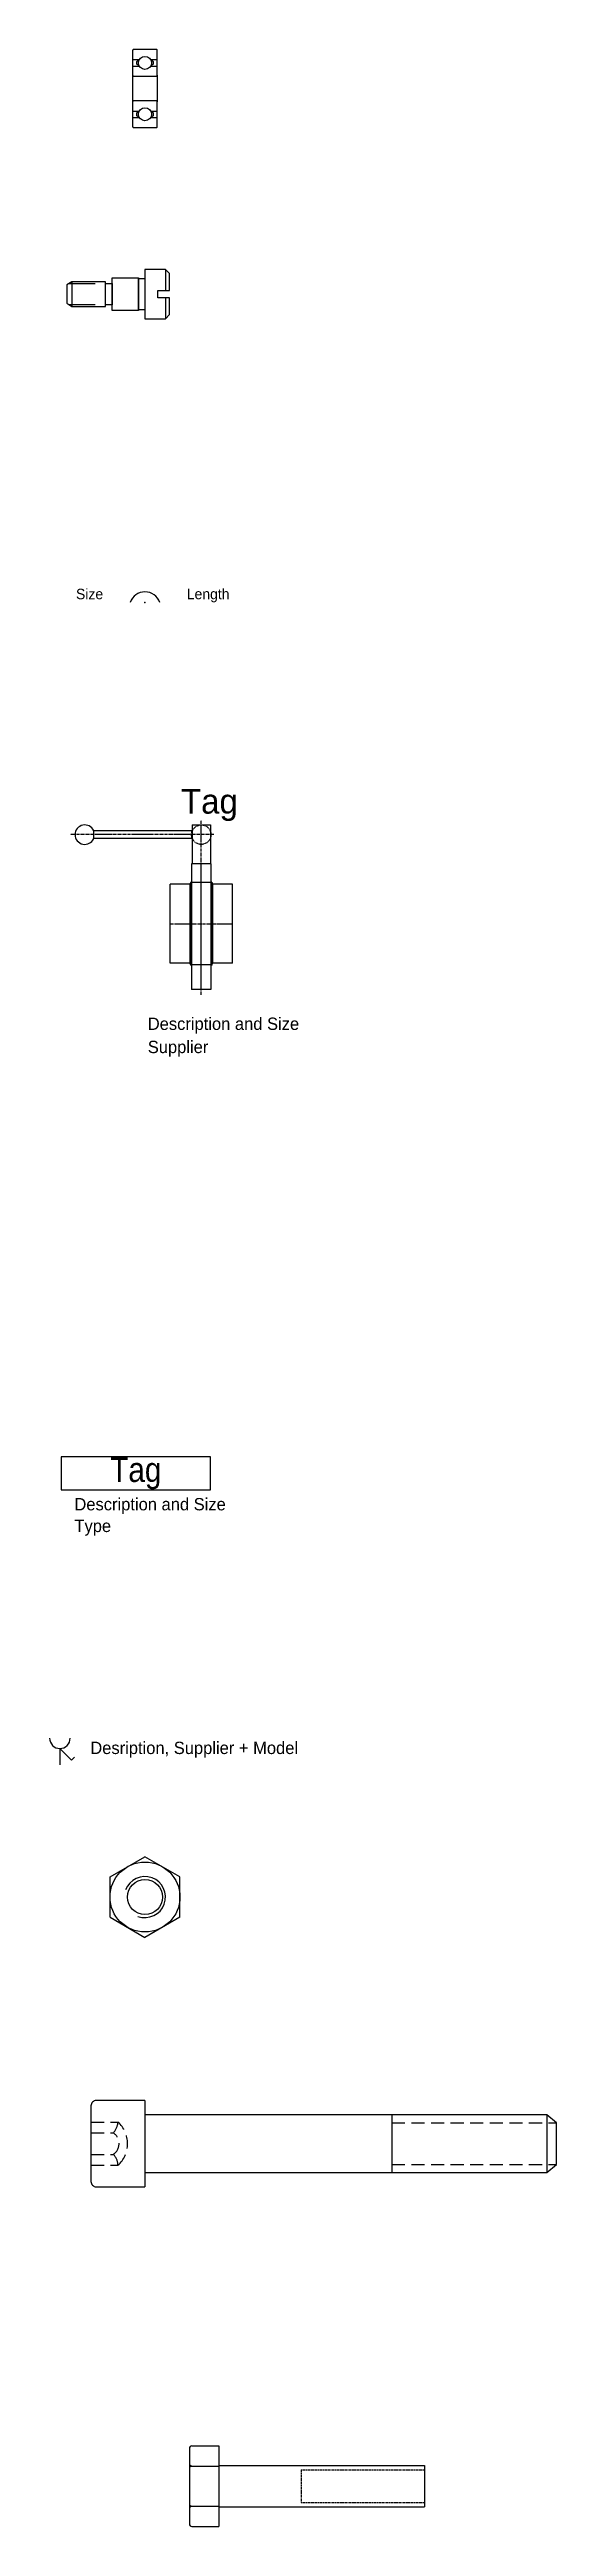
# Model space of a CAD drawing. Header units: millimetres. Extents: x -23 to 100, y -93 to 510.
import ezdxf
from ezdxf.enums import TextEntityAlignment as Align

# ---------------------------------------------------------------- set-up
doc = ezdxf.new("R2010")
doc.units = ezdxf.units.MM
for name, pattern in [('CENTER2', [1.125, 0.75, -0.125, 0.125, -0.125]), ('HIDDEN', [0.375, 0.25, -0.125]), ('HIDDEN2', [4.7625, 3.175, -1.5875])]:
    doc.linetypes.add(name, pattern=pattern)
for name, color, linetype in [('0 @ 1', 7, 'Continuous'), ('ATT-2', 7, 'Continuous'), ('ATT-3', 7, 'Continuous')]:
    doc.layers.add(name, color=color, linetype=linetype)

# ---------------------------------------------------------------- blocks, each defined once
blk = doc.blocks.new('Hex Nut - Metric')
at = {"color": 0, "linetype": 'Continuous'}
for p, q in [((-8.5, 4.91), (0, 9.81)), ((8.5, 4.91), (0, 9.81)), ((-8.5, -4.91), (-8.5, 4.91)), ((8.5, -4.91), (8.5, 4.91)), ((-8.5, -4.91), (0, -9.81)), ((8.5, -4.91), (0, -9.81))]:
    blk.add_line(p, q, dxfattribs=at)
for radius in [8.5, 4.25]:
    blk.add_circle((0, 0), radius, dxfattribs=at)
blk.add_arc((0, 0), 5, 250, 160, dxfattribs=at)
blk = doc.blocks.new('*U6')
for p, q in [((0, 10.5), (0, -10.5)), ((97.71, 7), (0, 7)), ((60, 7), (60, -7)), ((100, 5.1), (97.71, 7)), ((97.71, 7), (97.71, -7)), ((100, -5.1), (100, 5.1)), ((97.71, -7), (100, -5.1)), ((0, -7), (97.71, -7))]:
    blk.add_line(p, q)
at = {"linetype": 'HIDDEN2'}
for p, q in [((-13.13, 5.25), (-6.56, 5.25)), ((-13.13, 2.63), (-7.69, 2.63)), ((60, 5.1), (100, 5.1)), ((-13.13, -2.62), (-7.69, -2.62)), ((-13.13, -5.25), (-6.56, -5.25)), ((60, -5.1), (100, -5.1))]:
    blk.add_line(p, q, dxfattribs=at)
blk.add_lwpolyline([(0, 10.5), (-11.81, 10.5, 0.414214), (-13.13, 9.19), (-13.13, -9.19, 0.414214), (-11.81, -10.5), (0, -10.5)], format="xyb")
for centre, radius, start, end in [((-10.93, 5.57), 4.38, 317.73544, 355.83151), ((-9.47, 0), 3.17, 304.11387, 55.88613), ((-11.28, 0), 7.06, 311.91864, 48.08136), ((-10.32, -5.31), 3.76, 0.89323, 45.53982)]:
    blk.add_arc(centre, radius, start, end, dxfattribs=at)
blk = doc.blocks.new('*U8')
for points in [[(-9.6, 3), (-17.74, 3), (-19.01, 2.23), (-19.01, -2.23), (-17.74, -3), (-9.6, -3)], [(-9.6, 2.61), (-8.01, 2.61), (-8.01, -2.61), (-9.6, -2.61)], [(-8.01, 3.99), (-1.59, 3.99), (-1.59, -3.99), (-8.01, -3.99)], [(-1.59, 3.81), (0, 3.81), (0, -3.81), (-1.59, -3.81)], [(0, 6), (0, -6), (4.98, -6), (6, -4.98), (6, -0.89), (3.16, -0.89), (3.16, 0.89), (6, 0.89), (6, 4.98), (4.98, 6)]]:
    blk.add_lwpolyline(points, close=True)
at = {"linetype": 'HIDDEN2', "ltscale": 2}
for points in [[(-18.48, 2.55), (-9.6, 2.55)], [(-18.48, -2.55), (-9.6, -2.55)]]:
    blk.add_lwpolyline(points, dxfattribs=at)
for points in [[(-17.74, 3), (-17.74, -3)], [(4.98, 6), (4.98, 0.89)], [(4.98, -0.89), (4.98, -6)]]:
    blk.add_lwpolyline(points)
blk = doc.blocks.new('*U9')
blk.add_arc((0, -1.27), 3.81, 19.47122, 160.52878)
blk.add_point((0, 0))
at = {"flags": 8}
blk.add_attdef('Depth/Size', text='', height=2.54, dxfattribs=at).set_placement((-10.16, 0), align=Align.BOTTOM_RIGHT)
blk.add_attdef('Length', text='', height=2.54, dxfattribs=at).set_placement((10.16, 0), align=Align.BOTTOM_LEFT)
blk = doc.blocks.new('*U7')
for p, q in [((-3, 7.04), (-1.37, 7.04)), ((1.37, 7.04), (3, 7.04)), ((-3, 5.46), (-1.37, 5.46)), ((-3, 3.25), (-3, -3.25)), ((1.37, 5.46), (3, 5.46)), ((3, 3.25), (3, -3.25)), ((-3, -5.46), (-1.37, -5.46)), ((1.37, -5.46), (3, -5.46)), ((-3, -7.04), (-1.37, -7.04)), ((1.37, -7.04), (3, -7.04))]:
    blk.add_line(p, q)
for points in [[(-2.75, 3), (2.75, 3, 0.414214), (3, 3.25), (3, 9.25, 0.414214), (2.75, 9.5), (-2.75, 9.5, 0.414214), (-3, 9.25), (-3, 3.25, 0.414214)], [(-2.75, -9.5), (2.75, -9.5, 0.414214), (3, -9.25), (3, -3.25, 0.414214), (2.75, -3), (-2.75, -3, 0.414214), (-3, -3.25), (-3, -9.25, 0.414214)]]:
    blk.add_lwpolyline(points, format="xyb", close=True)
for points in [[(-1.5, 5.74), (-1.71, 5.74, -0.414214), (-1.97, 6), (-1.97, 6.5, -0.414214), (-1.71, 6.76), (-1.5, 6.76)], [(1.5, 6.76), (1.71, 6.76, -0.414214), (1.97, 6.5), (1.97, 6, -0.414214), (1.71, 5.74), (1.5, 5.74)], [(-1.5, -6.76), (-1.71, -6.76, -0.414214), (-1.97, -6.5), (-1.97, -6, -0.414214), (-1.71, -5.74), (-1.5, -5.74)], [(1.5, -5.74), (1.71, -5.74, -0.414214), (1.97, -6), (1.97, -6.5, -0.414214), (1.71, -6.76), (1.5, -6.76)]]:
    blk.add_lwpolyline(points, format="xyb")
for centre in [(0, 6.25), (0, -6.25)]:
    blk.add_circle(centre, 1.59)
blk = doc.blocks.new('Equipment Label - Metric')
blk.add_3dface([(0, 0), (36.29, 0), (36.29, 8.06), (0, 8.06)])
at = {"layer": 'ATT-2'}
for tag, p in [('ATT_EQDES', (3.22, -4.97)), ('ATT_TYPE', (3.22, -10.25))]:
    blk.add_attdef(tag, p, '', height=3, dxfattribs=at)
at = {"layer": 'ATT-3', "width": 0.9}
blk.add_attdef('ATT_EQLBL', text='', height=6, dxfattribs=at).set_placement((18.14, 4.03), align=Align.MIDDLE)
blk = doc.blocks.new('Valve - Metric')
at = {"linetype": 'CENTER2'}
for p, q in [((-0.2, -0.29), (-0.2, 42.24)), ((2.85, 38.7), (-32.1, 38.7)), ((-7.78, 17.03), (7.37, 17.03))]:
    blk.add_line(p, q, dxfattribs=at)
for p, q in [((-2.44, 39.65), (-26.34, 39.65)), ((-26.34, 37.76), (-26.34, 39.65)), ((-2.44, 37.76), (-26.34, 37.76)), ((-2.44, 41.07), (-2.44, 31.61)), ((-2.44, 41.07), (2.03, 41.07)), ((2.03, 41.07), (2.03, 31.61)), ((-2.57, 31.61), (-2.57, 1.03)), ((2.16, 31.61), (-2.57, 31.61)), ((-0.2, 1.03), (-0.2, 31.61)), ((2.16, 31.61), (2.16, 1.03)), ((-7.78, 7.41), (-7.78, 26.64)), ((-2.95, 26.64), (-7.78, 26.64)), ((-2.76, 27.12), (-2.95, 26.64)), ((-2.95, 26.64), (-2.95, 7.41)), ((-2.76, 27.12), (-2.76, 6.94)), ((-2.76, 27.12), (-2.57, 27.12)), ((2.16, 27.06), (-2.57, 27.06)), ((2.35, 27.12), (2.16, 27.12)), ((2.35, 27.12), (2.35, 6.94)), ((2.35, 27.12), (2.54, 26.64)), ((7.37, 26.64), (2.54, 26.64)), ((2.54, 26.64), (2.54, 7.41)), ((7.37, 7.41), (7.37, 26.64)), ((-2.95, 7.41), (-7.78, 7.41)), ((-2.76, 6.94), (-2.95, 7.41)), ((-2.76, 6.94), (-2.57, 6.94)), ((2.16, 6.99), (-2.57, 6.99)), ((2.35, 6.94), (2.16, 6.94)), ((2.35, 6.94), (2.54, 7.41)), ((7.37, 7.41), (2.54, 7.41)), ((2.16, 1.03), (-2.57, 1.03))]:
    blk.add_line(p, q)
blk.add_circle((-0.2, 38.7), 2.37, dxfattribs=at)
blk.add_arc((-28.51, 38.7), 2.37, 23.57818, 336.42182)
blk.add_attdef('ATT_DVLBL', text='', height=6).set_placement((1.78, 43.82), align=Align.CENTER)
for tag, p in [('ATT_DVDES', (-8.61, -8.8)), ('ATT_DVSUP', (-8.61, -14.45))]:
    blk.add_attdef(tag, p, '', height=3)
blk = doc.blocks.new('Switch - Metric')
for p, q in [((0, 4), (0, 0)), ((0, 4), (2.83, 1.17)), ((2.83, 1.17), (3.54, 1.88))]:
    blk.add_line(p, q)
blk.add_arc((0, 6.5), 2.5, 180, 0)
at = {"layer": 'ATT-2'}
blk.add_attdef('ATT_SWNAME', (7.39, 2.65), '', height=3, dxfattribs=at)
blk = doc.blocks.new('*U15')
for p, q in [((-7.18, 9.2), (-7.18, -9.2)), ((-6.58, 9.8), (0, 9.8)), ((0, 9.8), (0, -9.8)), ((-7.18, 4.9), (0, 4.9)), ((0, 5), (50, 5)), ((50, 5), (50, -5)), ((-7.18, -4.9), (0, -4.9)), ((0, -5), (50, -5)), ((-6.58, -9.8), (0, -9.8))]:
    blk.add_line(p, q)
at = {"linetype": 'HIDDEN'}
for p, q in [((20, 4), (50, 4)), ((20, 4), (20, -4)), ((20, -4), (50, -4))]:
    blk.add_line(p, q, dxfattribs=at)
for centre, start, end in [((-6.58, 9.2), 90, 180), ((-6.58, 5.5), 180, 270), ((-6.58, 4.3), 90, 180), ((-6.58, -4.3), 180, 270), ((-6.58, -5.5), 90, 180), ((-6.58, -9.2), 180, 270)]:
    blk.add_arc(centre, 0.6, start, end)

msp = doc.modelspace()

# ---------------------------------------------------------------- block references
for name, p in [('*U7', (0, 500)), ('*U8', (0, 450)), ('Hex Nut - Metric', (0, 60)), ('*U6', (0, 0)), ('*U15', (17.97, -83.34))]:
    msp.add_blockref(name, p)
at = {"layer": '0 @ 1'}
for name, p, values in [('*U9', (0, 375), {'Depth/Size': 'Size', 'Length': 'Length'}), ('Equipment Label - Metric', (-20.37, 159.05), {'ATT_TYPE': 'Type', 'ATT_EQDES': 'Description and Size', 'ATT_EQLBL': 'Tag'}), ('Switch - Metric', (-20.68, 92.14), {'ATT_SWNAME': 'Desription, Supplier + Model'})]:
    msp.add_blockref(name, p, dxfattribs=at).add_auto_attribs(values)
ref = msp.add_blockref('Valve - Metric', (13.88, 279.78), dxfattribs=at)
ref.add_attrib('ATT_DVSUP', 'Supplier', (0.68, 265.33), dxfattribs={"layer": '0', "height": 3})
ref.add_attrib('ATT_DVLBL', 'Tag', dxfattribs={"layer": '0', "height": 6}).set_placement((15.66, 323.59), align=Align.CENTER)
ref.add_attrib('ATT_DVDES', 'Description and Size', (0.68, 270.97), dxfattribs={"layer": '0', "height": 3})

doc.saveas('drawing.dxf')
